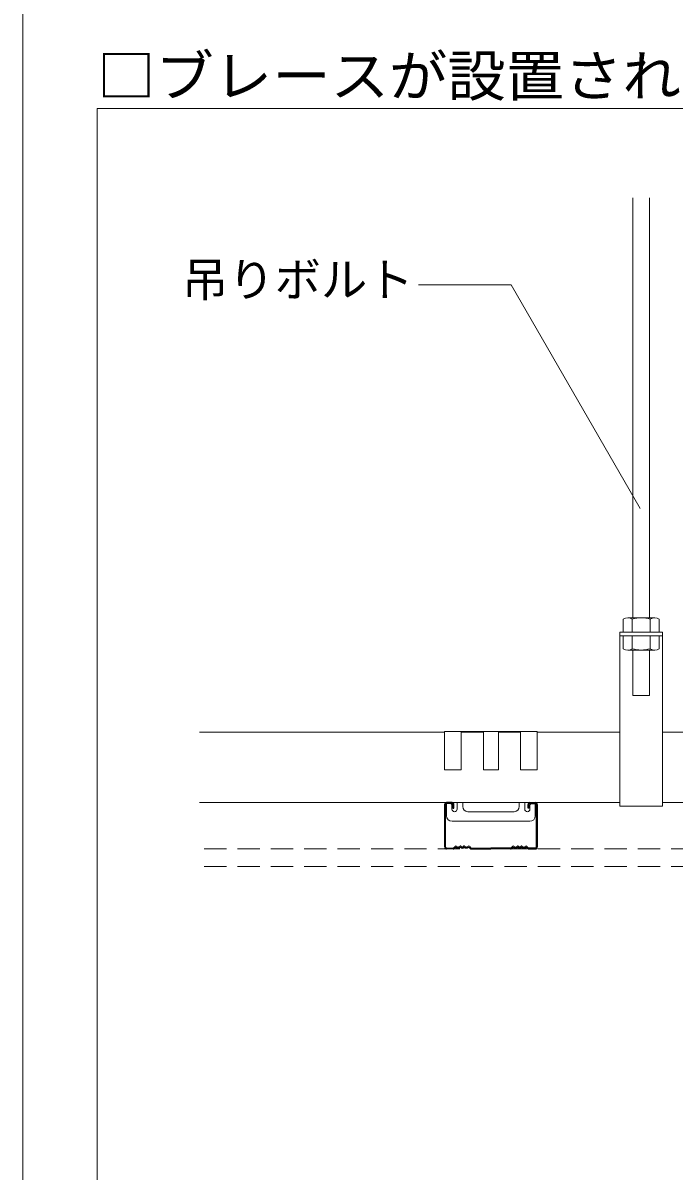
# Model space of a CAD drawing. Units: millimetres on the paper, with parts at other scales. Extents: x -195 to 195, y -140 to 138.
# Drawn here: x -195 to -159.9, y -64.3 to -2.3 of the extents above; entities that cross this region are included whole.
import ezdxf
from ezdxf.enums import TextEntityAlignment as Align

# ---------------------------------------------------------------- set-up
doc = ezdxf.new("R2010")
doc.units = ezdxf.units.MM
doc.linetypes.add('DASHED1', pattern=[1.8, 1.2, -0.6])
for name, color, linetype, lineweight in [('4-1_吊り材', 7, 'Continuous', 18), ('4-2_野縁受け', 3, 'Continuous', 18), ('4-3_野縁', 2, 'Continuous', 25), ('4-6_文字', 7, 'Continuous', 18), ('4-A_クリップ', 7, 'Continuous', 18), ('4-D_パネル', 4, 'DASHED1', 9), ('F-3_野縁', 7, 'Continuous', 18)]:
    doc.layers.add(name, color=color, linetype=linetype, lineweight=lineweight)
doc.layers.add('F-6_文字', color=7, linetype='Continuous')
doc.styles.add('ＭＳ ゴシック', font='')
doc.styles.get('ＭＳ ゴシック').set_extended_font_data('MS Gothic')

msp = doc.modelspace()

# ---------------------------------------------------------------- linework, layer by layer
at = {"layer": '4-1_吊り材'}
for p, q in [((-162.092, -34.423), (-162.092, -11.765)), ((-161.192, -34.423), (-161.192, -11.765)), ((-162.37, -34.423), (-160.915, -34.423)), ((-162.127, -34.493), (-162.127, -35.193)), ((-161.158, -34.493), (-161.158, -35.193)), ((-160.673, -34.493), (-160.673, -35.193)), ((-162.793, -44.593), (-162.793, -35.193)), ((-162.793, -35.193), (-160.493, -35.193)), ((-160.493, -35.193), (-160.493, -44.593)), ((-162.793, -35.393), (-160.493, -35.393)), ((-162.612, -36.093), (-162.612, -35.393)), ((-162.127, -36.093), (-162.127, -35.393)), ((-161.158, -36.093), (-161.158, -35.393)), ((-160.915, -36.163), (-162.37, -36.163)), ((-162.093, -38.612), (-162.093, -36.163)), ((-161.193, -38.612), (-161.193, -36.163)), ((-162.093, -38.612), (-161.193, -38.612)), ((-162.793, -44.593), (-160.493, -44.593))]:
    msp.add_line(p, q, dxfattribs=at)
for points in [[(-162.612, -34.493), (-162.612, -35.193), (-160.673, -35.193)], [(-160.673, -36.093), (-160.673, -35.393), (-162.612, -35.393)]]:
    msp.add_lwpolyline(points, dxfattribs=at)
for centre, radius, start, end in [((-162.37, -34.878), 0.455, 57.79576, 122.20422), ((-161.642, -36.138), 1.715, 73.57358, 106.42641), ((-160.915, -34.878), 0.455, 57.79739, 122.20259), ((-162.37, -35.708), 0.455, 237.79739, 302.20259), ((-161.643, -34.448), 1.715, 253.57358, 286.42641), ((-160.915, -35.708), 0.455, 237.79576, 302.20422)]:
    msp.add_arc(centre, radius, start, end, dxfattribs=at)
at = {"layer": '4-2_野縁受け'}
for p, q in [((-172.251, -40.593), (-185.482, -40.593)), ((-170.151, -40.593), (-171.351, -40.593)), ((-168.151, -40.593), (-169.351, -40.593)), ((-162.793, -40.593), (-167.251, -40.593)), ((-155.022, -40.593), (-160.493, -40.593)), ((-162.793, -44.393), (-185.482, -44.393)), ((-155.022, -44.393), (-160.493, -44.393))]:
    msp.add_line(p, q, dxfattribs=at)
at = {"layer": '4-3_野縁'}
for p, q in [((-172.251, -44.493), (-172.251, -46.788)), ((-172.201, -46.788), (-172.201, -44.493)), ((-171.851, -44.393), (-172.151, -44.393)), ((-171.851, -44.443), (-172.151, -44.443)), ((-171.801, -44.693), (-171.801, -44.493)), ((-167.751, -44.693), (-167.751, -44.493)), ((-167.701, -44.693), (-167.701, -44.493)), ((-167.651, -44.393), (-167.351, -44.393)), ((-167.651, -44.443), (-167.351, -44.443)), ((-167.301, -46.788), (-167.301, -44.493)), ((-167.251, -44.493), (-167.251, -46.788)), ((-167.701, -44.693), (-167.751, -44.693)), ((-172.151, -46.843), (-171.793, -46.843)), ((-172.151, -46.843), (-171.793, -46.843)), ((-171.793, -46.893), (-172.151, -46.893)), ((-171.793, -46.893), (-172.151, -46.893)), ((-171.757, -46.828), (-171.686, -46.757)), ((-171.686, -46.757), (-171.757, -46.828)), ((-171.651, -46.793), (-171.722, -46.863)), ((-171.651, -46.793), (-171.722, -46.863)), ((-170.951, -46.793), (-170.88, -46.863)), ((-170.916, -46.757), (-170.845, -46.828)), ((-170.81, -46.843), (-169.751, -46.843)), ((-170.81, -46.893), (-169.751, -46.893)), ((-168.692, -46.843), (-169.751, -46.843)), ((-168.692, -46.893), (-169.751, -46.893)), ((-168.586, -46.757), (-168.657, -46.828)), ((-168.551, -46.793), (-168.622, -46.863)), ((-167.851, -46.793), (-167.78, -46.863)), ((-167.851, -46.793), (-167.78, -46.863)), ((-167.745, -46.828), (-167.816, -46.757)), ((-167.816, -46.757), (-167.745, -46.828)), ((-167.351, -46.843), (-167.71, -46.843)), ((-167.351, -46.843), (-167.71, -46.843)), ((-167.71, -46.893), (-167.351, -46.893)), ((-167.71, -46.893), (-167.351, -46.893))]:
    msp.add_line(p, q, dxfattribs=at)
msp.add_lwpolyline([(-171.801, -44.693), (-171.751, -44.693), (-171.751, -44.493)], dxfattribs=at)
for centre, radius, start, end in [((-172.151, -44.493), 0.1, 90.00299, 180.00299), ((-172.151, -44.493), 0.05, 90.00299, 180.00299), ((-171.851, -44.493), 0.1, 0.00299, 90.00299), ((-171.851, -44.493), 0.05, 0.00299, 90.00299), ((-167.651, -44.493), 0.1, 89.99699, 179.99699), ((-167.651, -44.493), 0.05, 89.99699, 179.99699), ((-167.351, -44.493), 0.1, 359.99699, 89.99699), ((-167.351, -44.493), 0.05, 359.99699, 89.99699), ((-172.151, -46.793), 0.1, 177.476, 270), ((-172.151, -46.793), 0.1, 177.476, 270), ((-172.151, -46.793), 0.05, 177.476, 270), ((-172.151, -46.793), 0.05, 177.476, 270), ((-171.793, -46.793), 0.05, 269.99998, 314.99998), ((-171.793, -46.793), 0.05, 270, 314.99998), ((-171.793, -46.793), 0.1, 270, 315), ((-171.793, -46.793), 0.1, 270, 314.99998), ((-171.651, -46.793), 0.05, 46.39717, 135), ((-171.526, -46.661), 0.181, 226.39717, 313.60281), ((-171.526, -46.661), 0.131, 226.39717, 313.60281), ((-171.401, -46.793), 0.05, 36.86989, 133.60281), ((-171.301, -46.718), 0.125, 216.86989, 323.1301), ((-171.301, -46.718), 0.075, 216.86989, 323.1301), ((-171.201, -46.793), 0.05, 36.86989, 143.1301), ((-171.201, -46.793), 0.05, 46.39717, 143.1301), ((-171.076, -46.661), 0.181, 226.39717, 313.60281), ((-171.076, -46.661), 0.131, 226.39717, 313.60281), ((-170.951, -46.793), 0.05, 44.99998, 133.60281), ((-170.81, -46.793), 0.1, 225, 270), ((-170.81, -46.793), 0.05, 225, 270), ((-168.692, -46.793), 0.05, 270, 315), ((-168.692, -46.793), 0.1, 270, 315), ((-168.551, -46.793), 0.05, 46.39719, 135.00002), ((-168.426, -46.661), 0.181, 226.39719, 313.60283), ((-168.426, -46.661), 0.131, 226.39719, 313.60283), ((-168.301, -46.793), 0.05, 36.8699, 143.13011), ((-168.301, -46.793), 0.05, 36.8699, 133.60283), ((-168.201, -46.718), 0.125, 216.8699, 323.13011), ((-168.201, -46.718), 0.075, 216.8699, 323.13011), ((-168.101, -46.793), 0.05, 46.39719, 143.13011), ((-167.976, -46.661), 0.181, 226.39719, 313.60283), ((-167.976, -46.661), 0.131, 226.39719, 313.60283), ((-167.851, -46.793), 0.05, 45, 133.60283), ((-167.71, -46.793), 0.1, 225, 270), ((-167.71, -46.793), 0.1, 225.00002, 270), ((-167.71, -46.793), 0.05, 225, 270), ((-167.71, -46.793), 0.05, 225.00002, 270), ((-167.351, -46.793), 0.1, 270, 2.524), ((-167.351, -46.793), 0.1, 269.99997, 2.524), ((-167.351, -46.793), 0.05, 270, 2.524), ((-167.351, -46.793), 0.05, 269.99997, 2.524)]:
    msp.add_arc(centre, radius, start, end, dxfattribs=at)
at = {"layer": '4-6_文字'}
msp.add_lwpolyline([(-173.667, -16.461), (-168.667, -16.461), (-161.703, -28.522)], dxfattribs=at)
at = {"layer": '4-A_クリップ'}
for p, q in [((-167.251, -40.553), (-172.251, -40.553)), ((-171.351, -42.619), (-171.351, -40.553)), ((-169.351, -40.553), (-169.351, -42.619)), ((-168.151, -42.619), (-168.151, -40.553)), ((-167.251, -42.619), (-167.251, -40.553)), ((-168.151, -42.619), (-167.251, -42.619)), ((-172.146, -45.103), (-172.146, -44.443)), ((-171.956, -44.443), (-172.146, -44.443)), ((-171.856, -44.543), (-171.856, -44.743)), ((-171.576, -44.743), (-171.576, -44.393)), ((-171.276, -44.393), (-171.276, -44.608)), ((-168.226, -44.393), (-168.226, -44.608)), ((-167.926, -44.743), (-167.926, -44.393)), ((-167.646, -44.543), (-167.646, -44.743)), ((-167.546, -44.443), (-167.356, -44.443)), ((-167.356, -45.103), (-167.356, -44.443)), ((-171.001, -44.883), (-168.501, -44.883)), ((-171.846, -45.403), (-167.656, -45.403))]:
    msp.add_line(p, q, dxfattribs=at)
for points in [[(-171.351, -42.619), (-172.251, -42.619), (-172.251, -40.553)], [(-170.151, -40.553), (-170.151, -42.619), (-169.351, -42.619)]]:
    msp.add_lwpolyline(points, dxfattribs=at)
for centre, radius, start, end in [((-171.956, -44.543), 0.1, 0, 90), ((-167.546, -44.543), 0.1, 90, 180), ((-171.846, -45.103), 0.3, 180, 270), ((-171.716, -44.743), 0.14, 180, 0), ((-171.001, -44.608), 0.275, 180, 270), ((-168.501, -44.608), 0.275, 270, 0), ((-167.786, -44.743), 0.14, 180, 0), ((-167.656, -45.103), 0.3, 270, 0)]:
    msp.add_arc(centre, radius, start, end, dxfattribs=at)
at = {"layer": '4-D_パネル'}
for p, q in [((-139.022, -46.893), (-185.482, -46.893)), ((-139.022, -47.843), (-185.482, -47.843))]:
    msp.add_line(p, q, dxfattribs=at)
at = {"layer": 'F-3_野縁', "color": 3}
for p, q in [((-191, -6.946), (191, -6.946)), ((-191, -117.5), (-191, -6.946))]:
    msp.add_line(p, q, dxfattribs=at)
msp.add_lwpolyline([(-195, 137.5), (-195, -137.5), (195, -137.5)], dxfattribs=at)

# ---------------------------------------------------------------- texts
at = {"layer": '4-6_文字', "style": 'ＭＳ ゴシック'}
msp.add_text('吊りボルト', height=1.833, rotation=359.997, dxfattribs=at).set_placement((-186.424, -17.64), align=Align.BOTTOM_LEFT)
at = {"layer": 'F-6_文字', "style": 'ＭＳ ゴシック', "width": 1.05}
msp.add_text('□ブレースが設置されている野縁受けが切断される場合 門型補強', height=2.199, dxfattribs=at).set_placement((-191, -6.946), align=Align.BOTTOM_LEFT)

doc.saveas('drawing.dxf')
